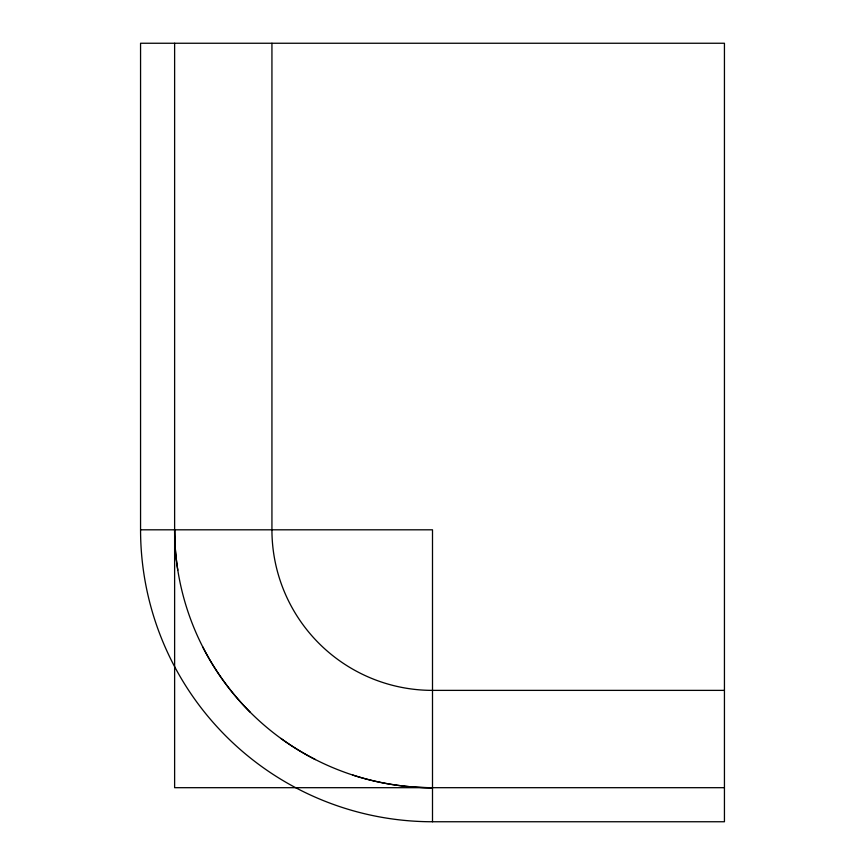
<?xml version="1.0" encoding="UTF-8"?>
<svg xmlns="http://www.w3.org/2000/svg" width="865" height="865" viewBox="0 0 865 865"><rect width="100%" height="100%" fill="white"/><g stroke="black" fill="none" stroke-linecap="round" stroke-linejoin="round"><path stroke-width="1.3" d="M140.562 529.812L432.5 529.812L432.5 821.75L724.438 821.75L724.438 43.25L140.562 43.25L140.562 529.812A291.938 291.938 0 0 0 432.5 821.75M724.438 690.378L432.5 690.378A160.566 160.566 0 0 1 271.934 529.812L271.934 43.25M724.438 787.691L174.622 787.691L174.622 43.25M280.92 738.44A257.878 257.878 0 0 0 432.5 787.691A257.878 257.878 0 0 1 352.812 775.072M250.158 712.154A257.878 257.878 0 0 1 202.724 646.89M177.801 570.154A257.878 257.878 0 0 1 174.622 529.812A257.878 257.878 0 0 0 315.422 759.589"/></g></svg>
